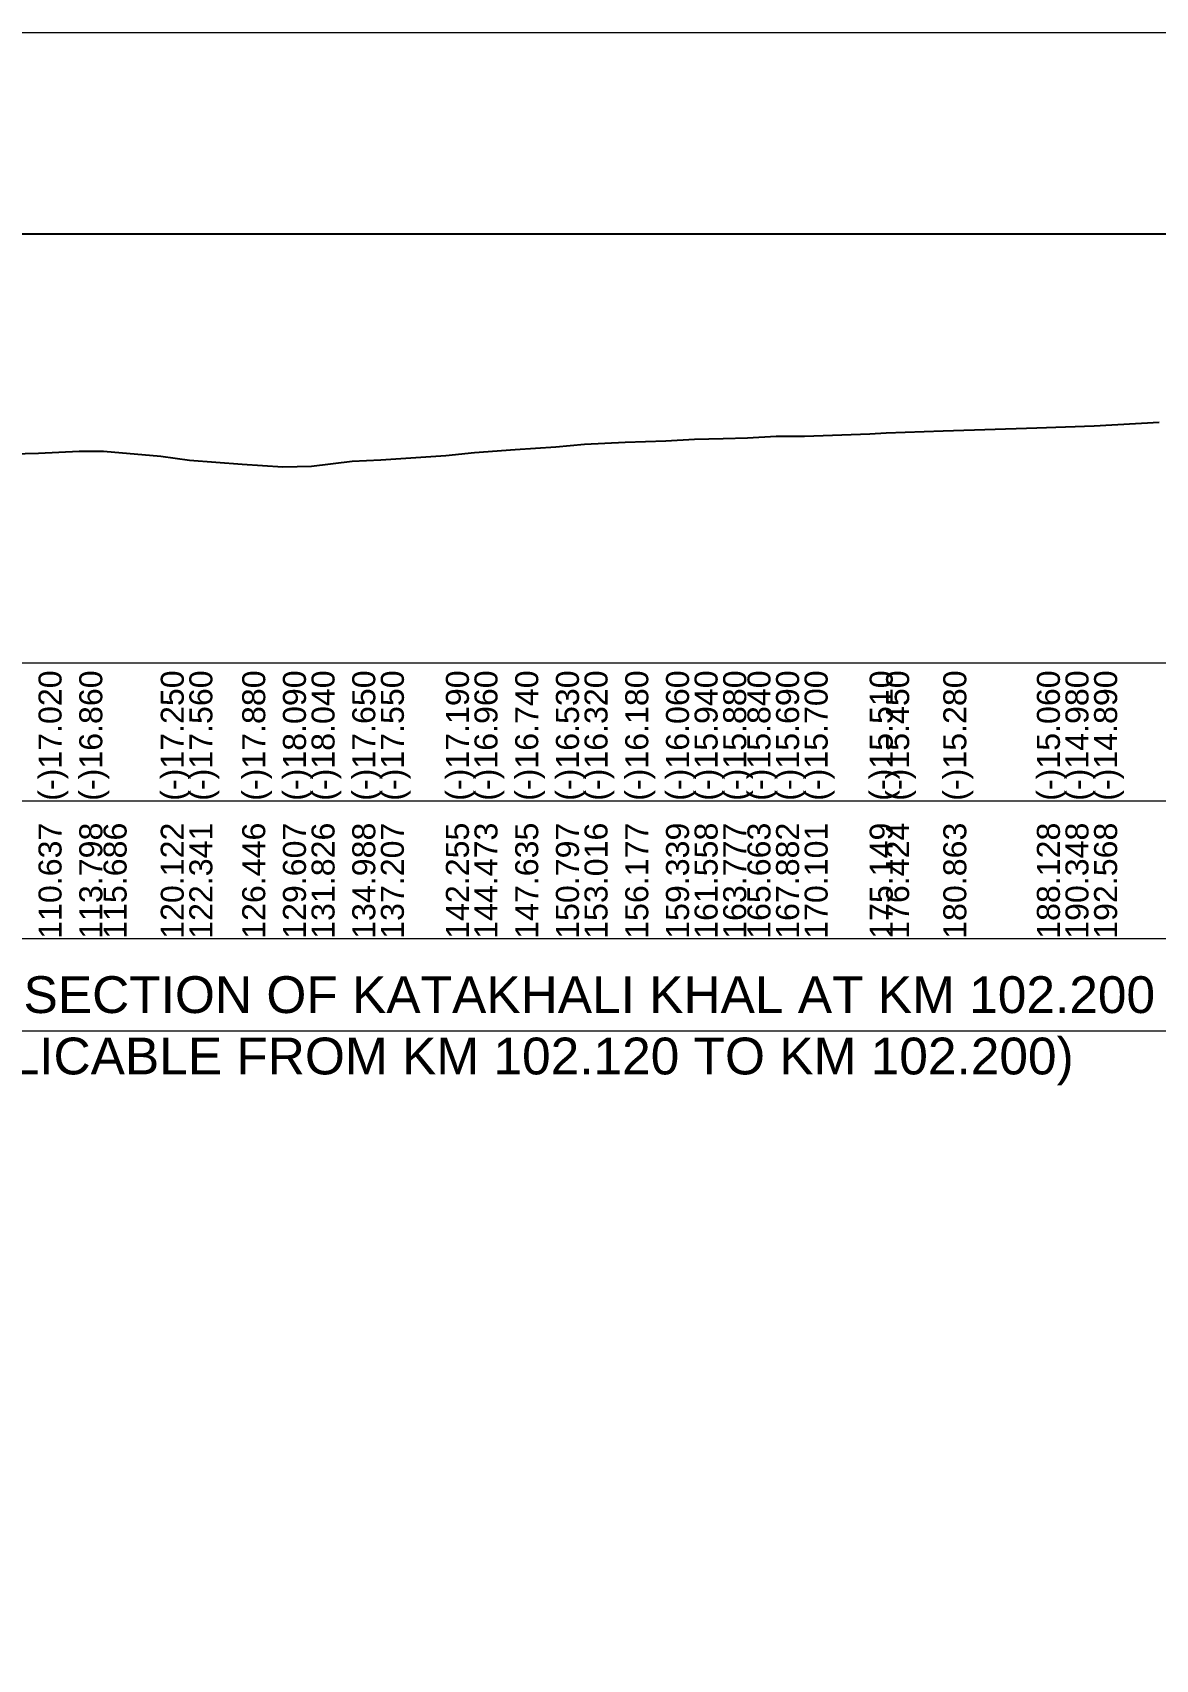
# Model space of a CAD drawing. Header units: inches. Extents: x 89000 to 845000, y -7071 to 31.
# Drawn here: x 464085 to 466525, y -3536 to 0 of the extents above; entities that cross this region are included whole.
import ezdxf

# ---------------------------------------------------------------- set-up
doc = ezdxf.new("R2010")
doc.units = ezdxf.units.IN
doc.header["$LTSCALE"] = 7
doc.header["$MEASUREMENT"] = 0
for name, color, linetype, lineweight in [('Cross section Data Border', 7, 'Continuous', 9), ('Cross Section Labels', 7, 'Continuous', 9), ('Existing_Bed_Level for Xsection', 7, 'Continuous', 25), ('Long Section Labels', 7, 'Continuous', 9)]:
    doc.layers.add(name, color=color, linetype=linetype, lineweight=lineweight)
doc.styles.get("Standard").update_dxf_attribs({"font": 'arial.ttf'})
doc.dimstyles.get("Standard").update_dxf_attribs({"dimtxt": 0.18, "dimasz": 0.18, "dimexe": 0.18, "dimexo": 0.0625, "dimgap": 0.09, "dimtad": 0, "dimtih": 1, "dimtoh": 1, "dimdec": 4, "dimzin": 0, "dimdsep": 46, "dimtxsty": 'Standard', "dimcen": 0.09, "dimadec": 0, "dimazin": 0, "dimtfac": 1, "dimtdec": 4, "dimtofl": 0, "dimtmove": 0, "dimatfit": 3, "dimfxl": 1, "dimtolj": 1, "dimtzin": 0, "dimarcsym": 0})

msp = doc.modelspace()

# ---------------------------------------------------------------- linework, layer by layer
at = {"layer": 'Cross section Data Border'}
msp.add_lwpolyline([(460100, -1369.48), (469192.81755, -1369.48), (469192.81755, -1969.48), (460100, -1969.48)], close=True, dxfattribs=at)
msp.add_lwpolyline([(460100, -1669.48), (469192.81755, -1669.48)], dxfattribs=at)
at = {"layer": 'Cross Section Labels'}
msp.add_lwpolyline([(460000, 0), (470000, 0), (470000, -7071), (460000, -7071)], close=True, dxfattribs=at)
msp.add_lwpolyline([(462886.40877, -2169.48), (465046.40877, -2169.48), (467206.40877, -2169.48)], dxfattribs=at)
at = {"layer": 'Existing_Bed_Level for Xsection'}
for points in [[(461000, -437.48), (469092.81755, -437.48)], [(464009.29724, -916.56), (464097.82523, -914.04), (464186.3541, -909.56), (464239.20508, -909.56), (464363.41419, -920.48), (464425.54635, -929.16), (464540.47703, -938.12), (464629.00935, -944), (464691.13121, -942.6), (464779.66095, -931.68), (464841.79563, -928.88), (464983.14374, -918.8), (465045.25386, -912.36), (465133.78593, -906.2), (465222.31848, -900.32), (465284.43813, -894.44), (465372.96849, -890.52), (465461.49938, -887.16), (465523.62746, -883.8), (465585.76866, -882.12), (465638.56263, -881), (465700.68548, -876.8), (465762.82109, -877.08), (465904.1608, -871.76), (465939.87604, -870.08), (466064.17227, -865.32), (466267.59736, -859.16), (466329.74321, -856.92), (466391.89979, -854.4), (466533.18134, -846.56)]]:
    msp.add_lwpolyline(points, dxfattribs=at)

# ---------------------------------------------------------------- texts
at = {"layer": 'Cross Section Labels', "insert": (465046.40877, -2169.48), "char_height": 80, "attachment_point": 5}
msp.add_mtext('TYPICAL SECTION OF KATAKHALI KHAL AT KM 102.200^J( APPLICABLE FROM KM 102.120 TO KM 102.200)', dxfattribs=at)
at = {"layer": 'Long Section Labels', "char_height": 50, "attachment_point": 1, "rotation": 90}
for s, insert in [('(-)17.020', (464097.82523, -1669.48)), ('(-)16.860', (464186.3541, -1669.48)), ('(-)16.860', (464186.3541, -1669.48)), ('(-)17.250', (464363.41419, -1669.48)), ('(-)17.560', (464425.54635, -1669.48)), ('(-)17.880', (464540.47703, -1669.48)), ('(-)18.090', (464629.00935, -1669.48)), ('(-)18.040', (464691.13121, -1669.48)), ('(-)17.650', (464779.66095, -1669.48)), ('(-)17.550', (464841.79563, -1669.48)), ('(-)17.190', (464983.14374, -1669.48)), ('(-)16.960', (465045.25386, -1669.48)), ('(-)16.740', (465133.78593, -1669.48)), ('(-)16.530', (465222.31848, -1669.48)), ('(-)16.320', (465284.43813, -1669.48)), ('(-)16.180', (465372.96849, -1669.48)), ('(-)16.060', (465461.49938, -1669.48)), ('(-)15.940', (465523.62746, -1669.48)), ('(-)15.880', (465585.76866, -1669.48)), ('(-)15.840', (465638.56263, -1669.48)), ('(-)15.690', (465700.68548, -1669.48)), ('(-)15.700', (465762.82109, -1669.48)), ('(-)15.510', (465904.1608, -1669.48)), ('(-)15.450', (465939.87604, -1669.48)), ('(-)15.280', (466064.17227, -1669.48)), ('(-)15.060', (466267.59736, -1669.48)), ('(-)14.980', (466329.74321, -1669.48)), ('(-)14.890', (466391.89979, -1669.48)), ('110.637', (464097.82523, -1969.48)), ('113.798', (464186.3541, -1969.48)), ('115.686', (464239.20508, -1969.48)), ('120.122', (464363.41419, -1969.48)), ('122.341', (464425.54635, -1969.48)), ('126.446', (464540.47703, -1969.48)), ('129.607', (464629.00935, -1969.48)), ('131.826', (464691.13121, -1969.48)), ('134.988', (464779.66095, -1969.48)), ('137.207', (464841.79563, -1969.48)), ('142.255', (464983.14374, -1969.48)), ('144.473', (465045.25386, -1969.48)), ('147.635', (465133.78593, -1969.48)), ('150.797', (465222.31848, -1969.48)), ('153.016', (465284.43813, -1969.48)), ('156.177', (465372.96849, -1969.48)), ('159.339', (465461.49938, -1969.48)), ('161.558', (465523.62746, -1969.48)), ('163.777', (465585.76866, -1969.48)), ('165.663', (465638.56263, -1969.48)), ('167.882', (465700.68548, -1969.48)), ('170.101', (465762.82109, -1969.48)), ('175.149', (465904.1608, -1969.48)), ('176.424', (465939.87604, -1969.48)), ('180.863', (466064.17227, -1969.48)), ('188.128', (466267.59736, -1969.48)), ('190.348', (466329.74321, -1969.48)), ('192.568', (466391.89979, -1969.48))]:
    msp.add_mtext(s, dxfattribs=dict(at, insert=insert))

# ---------------------------------------------------------------- leaders
at = {"layer": 'Cross Section Labels', "annotation_type": 0, "has_hookline": 1, "hookline_direction": 0}
for points, text_width in [([(462256.11794, -406.66231), (462256.11794, -353.48), (462556.02794, -353.48)], 2510.77763), ([(462571.90889, -462.83951), (462571.90889, -409.48), (462871.81889, -409.48)], 2345.7367)]:
    msp.add_leader(points, dimstyle='Standard', override={"dimasz": 72}, dxfattribs=dict(at, text_width=text_width))

doc.saveas('drawing.dxf')
